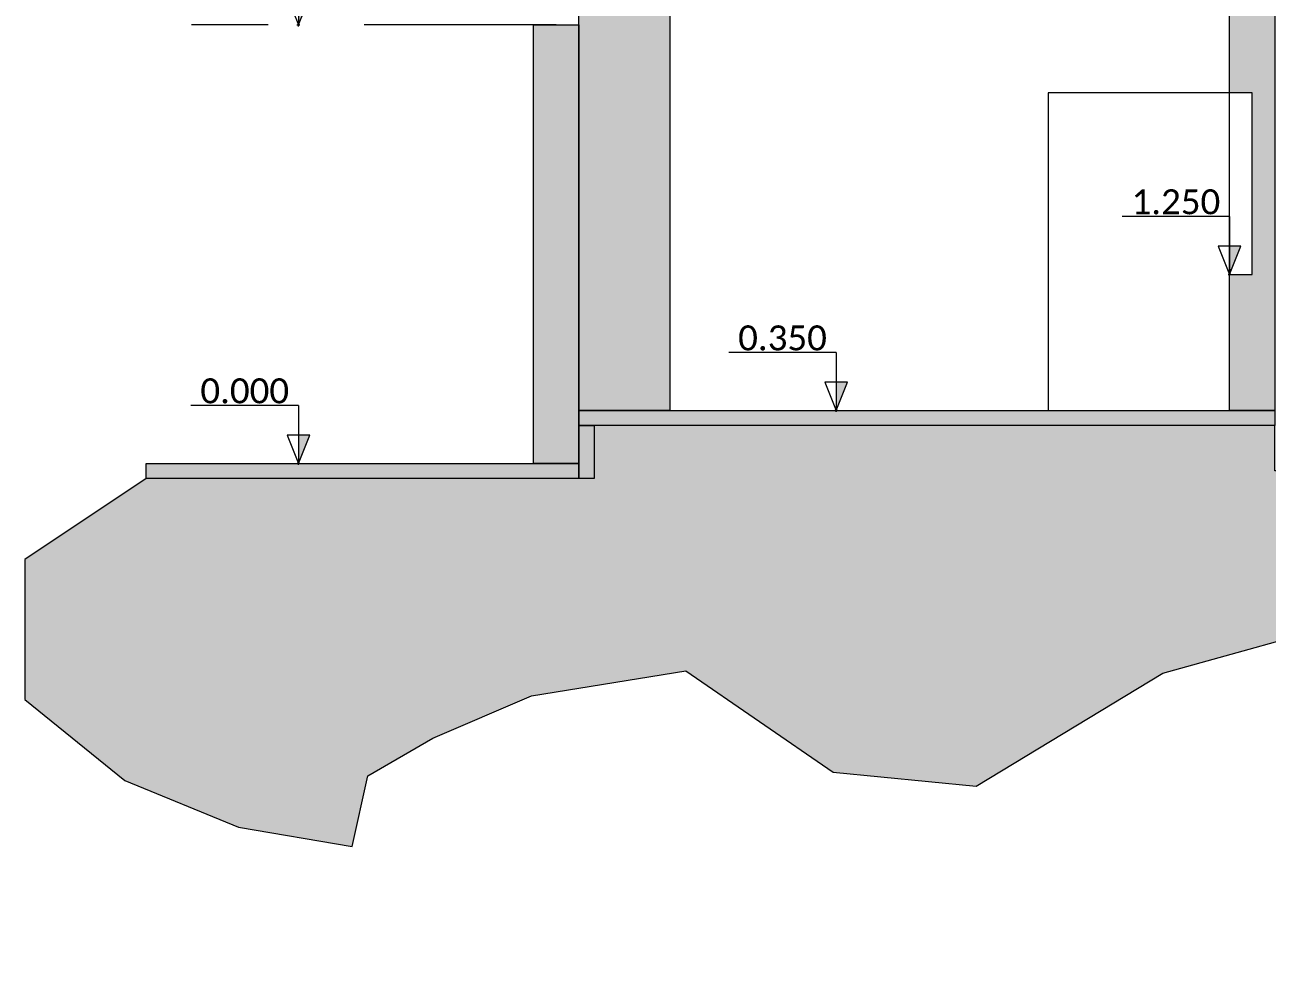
# Model space of a CAD drawing. Header units: metres. Extents: x -197 to 1099, y -24 to 14.
# Drawn here: x -186.29 to -178.08, y -3.33 to 2.9 of the extents above; entities that cross this region are included whole.
import ezdxf
from ezdxf.enums import TextEntityAlignment as Align

# ---------------------------------------------------------------- set-up
doc = ezdxf.new("R2010")
doc.units = ezdxf.units.M
doc.header["$LTSCALE"] = 0.001
doc.header["$PDMODE"] = 34
doc.header["$PDSIZE"] = 0.01
doc.linetypes.add('HIDDENX2', pattern=[19.05, 12.7, -6.35])
doc.layers.get('0').update_dxf_attribs({"lineweight": 13, "true_color": 0x000000})
for name, color, linetype, lineweight, true_color in [('Jach-Anotaciones-CalidaddeLínea  0.13', 7, 'Continuous', 13, 0x000000), ('Jach-Anotaciones-CalidaddeLínea 0.09', 7, 'Continuous', 9, 0x000000), ('Jach-Anotaciones-Hatch-Lum100%', 7, 'Continuous', 13, 0x000000), ('Jach-Anotaciones-Hatch-Lum80%', 250, 'Continuous', 13, 0x333333), ('JACH-Anotaciones-Textos-Lum75% @ 0.075', 7, 'Continuous', 13, 0x404040), ('JACH-Arq-Lineas-Proyeccion Niveles cortes', 9, 'HIDDENX2', 13, 0x808080)]:
    doc.layers.add(name, color=color, linetype=linetype, lineweight=lineweight, true_color=true_color)
doc.styles.add('02a-Calibri-JACH(1.8mm)', font='calibri.ttf', dxfattribs={"height": 2.2})
pattern_1 = [(0, (169.421, 45.032), (0, 6.985), [5.08, -1.905]), (90, (169.421, 45.032), (-6.985, 4e-16), [5.08, -1.905])]

# ---------------------------------------------------------------- blocks, each defined once
blk = doc.blocks.new('*U581')
at = {"lineweight": 0, "ltscale": 100}
h = blk.add_hatch(dxfattribs=at)
h.set_pattern_fill('ANGLE', color=256)
h.set_pattern_definition(pattern_1)
h.paths.add_polyline_path([(0, 2.5), (0, 0), (1, 2.5)])
h = blk.add_hatch(color=256, dxfattribs=at)
h.dxf.hatch_style = 1
h.paths.add_polyline_path([(0, 2.5), (0, 0), (1, 2.5)])
for points in [[(0, 5.1), (-9.47, 5.1)], [(0, 5.1), (0, 1.25)]]:
    blk.add_lwpolyline(points, dxfattribs=at)
for points in [[(0, 0), (1, 2.5), (-1, 2.5)], [(0, 2.5), (0, 0), (1, 2.5)]]:
    blk.add_lwpolyline(points, close=True, dxfattribs=at)
blk.add_point((0, 0), dxfattribs=at)
at = {"lineweight": 0, "ltscale": 100, "style": '02a-Calibri-JACH(1.8mm)'}
blk.add_attdef('ALT', text='', height=2.2, dxfattribs=at).set_placement((-4.73, 6.4), align=Align.MIDDLE_CENTER)
blk = doc.blocks.new('*U582')
at = {"lineweight": 0, "ltscale": 100}
h = blk.add_hatch(dxfattribs=at)
h.set_pattern_fill('ANGLE', color=256)
h.set_pattern_definition(pattern_1)
h.paths.add_polyline_path([(0, 2.5), (0, 0), (1, 2.5)])
h = blk.add_hatch(color=256, dxfattribs=at)
h.dxf.hatch_style = 1
h.paths.add_polyline_path([(0, 2.5), (0, 0), (1, 2.5)])
for points in [[(0, 5.1), (-9.47, 5.1)], [(0, 5.1), (0, 1.25)]]:
    blk.add_lwpolyline(points, dxfattribs=at)
for points in [[(0, 0), (1, 2.5), (-1, 2.5)], [(0, 2.5), (0, 0), (1, 2.5)]]:
    blk.add_lwpolyline(points, close=True, dxfattribs=at)
blk.add_point((0, 0), dxfattribs=at)
at = {"lineweight": 0, "ltscale": 100, "style": '02a-Calibri-JACH(1.8mm)'}
blk.add_attdef('ALT', text='', height=2.2, dxfattribs=at).set_placement((-4.73, 6.4), align=Align.MIDDLE_CENTER)
blk = doc.blocks.new('*U590')
at = {"lineweight": 0, "ltscale": 100}
h = blk.add_hatch(dxfattribs=at)
h.set_pattern_fill('ANGLE', color=256)
h.set_pattern_definition(pattern_1)
h.paths.add_polyline_path([(0, 2.5), (0, 0), (1, 2.5)])
h = blk.add_hatch(color=256, dxfattribs=at)
h.dxf.hatch_style = 1
h.paths.add_polyline_path([(0, 2.5), (0, 0), (1, 2.5)])
for points in [[(0, 5.1), (-9.47, 5.1)], [(0, 5.1), (0, 1.25)]]:
    blk.add_lwpolyline(points, dxfattribs=at)
for points in [[(0, 0), (1, 2.5), (-1, 2.5)], [(0, 2.5), (0, 0), (1, 2.5)]]:
    blk.add_lwpolyline(points, close=True, dxfattribs=at)
blk.add_point((0, 0), dxfattribs=at)
at = {"lineweight": 0, "ltscale": 100, "style": '02a-Calibri-JACH(1.8mm)'}
blk.add_attdef('ALT', text='', height=2.2, dxfattribs=at).set_placement((-4.73, 6.4), align=Align.MIDDLE_CENTER)
blk = doc.blocks.new('*U459')
at = {"lineweight": 0, "ltscale": 100}
h = blk.add_hatch(dxfattribs=at)
h.set_pattern_fill('ANGLE', color=256)
h.set_pattern_definition(pattern_1)
h.paths.add_polyline_path([(0, 2.5), (0, 0), (1, 2.5)])
h = blk.add_hatch(color=256, dxfattribs=at)
h.dxf.hatch_style = 1
h.paths.add_polyline_path([(0, 2.5), (0, 0), (1, 2.5)])
for points in [[(0, 5.1), (-9.47, 5.1)], [(0, 5.1), (0, 1.25)]]:
    blk.add_lwpolyline(points, dxfattribs=at)
for points in [[(0, 0), (1, 2.5), (-1, 2.5)], [(0, 2.5), (0, 0), (1, 2.5)]]:
    blk.add_lwpolyline(points, close=True, dxfattribs=at)
blk.add_point((0, 0), dxfattribs=at)
at = {"lineweight": 0, "ltscale": 100, "style": '02a-Calibri-JACH(1.8mm)'}
blk.add_attdef('ALT', text='', height=2.2, dxfattribs=at).set_placement((-4.73, 6.4), align=Align.MIDDLE_CENTER)

msp = doc.modelspace()

# ---------------------------------------------------------------- hatches: boundary and pattern name
at = {"layer": 'Jach-Anotaciones-Hatch-Lum100%', "ltscale": 100}
h = msp.add_hatch(color=256, dxfattribs=at)
h.dxf.hatch_style = 1
h.paths.add_polyline_path([(-178.32715, 3.3), (-178.17715, 3.30001), (-178.02715, 3.15), (-178.02715, 0.35), (-178.32715, 0.35), (-178.32715, 1.25), (-178.17715, 1.25), (-178.17715, 2.45), (-178.32715, 2.45)])
h = msp.add_hatch(color=256, dxfattribs=at)
h.dxf.hatch_style = 1
h.paths.add_polyline_path([(-182.62715, 3.15), (-182.02715, 3.15), (-182.02715, 0.35), (-182.62715, 0.35)])
h = msp.add_hatch(color=256, dxfattribs=at)
h.dxf.hatch_style = 1
h.paths.add_polyline_path([(-182.92715, 2.9), (-182.62715, 2.9), (-182.62715, 0), (-182.92715, 0)])
h = msp.add_hatch(color=256, dxfattribs=at)
h.dxf.hatch_style = 1
h.paths.add_polyline_path([(-182.62715, 0.35), (-178.02715, 0.35), (-178.02715, 0.25), (-178.12715, 0.25), (-182.62715, 0.25)])
h = msp.add_hatch(color=256, dxfattribs=at)
h.dxf.hatch_style = 1
h.paths.add_polyline_path([(-182.62715, 0.25), (-182.52715, 0.25), (-182.52715, -0.1), (-182.62715, -0.1)])
h = msp.add_hatch(color=256, dxfattribs=at)
h.dxf.hatch_style = 1
h.paths.add_polyline_path([(-185.48802, 0), (-182.62715, 0), (-182.62715, -0.1), (-185.48802, -0.1)])
at = {"layer": 'Jach-Anotaciones-Hatch-Lum80%', "ltscale": 100}
h = msp.add_hatch(dxfattribs=at)
h.set_pattern_fill('EARTH', color=256, scale=0.03, angle=45, double=1)
h.set_pattern_definition([(45, (-94.21249, -16.59427), (0, 0.2694077), [0.1905, -0.1905]), (45, (-94.263, -16.54375), (0, 0.2694077), [0.1905, -0.1905]), (45, (-94.31352, -16.49324), (0, 0.2694077), [0.1905, -0.1905]), (135, (-94.31352, -16.45956), (-0.2694077, 0), [0.1905, -0.1905]), (135, (-94.263, -16.40905), (-0.2694077, 0), [0.1905, -0.1905]), (135, (-94.21249, -16.35853), (-0.2694077, 0), [0.1905, -0.1905])])
h.paths.add_polyline_path([(-153.71716, -2.89852), (-152.78269, -2.89852), (-151.15282, -3.33105), (-150.6832, -3.14699), (-150.28115, -2.67207), (-150.72443, -2.4), (-153.71716, -2.4), (-153.71716, -0.025), (-155.51716, -0.025), (-155.51716, -0.2), (-158.61716, -0.2), (-158.61716, -0.05), (-160.21716, -0.05), (-160.21716, -0.1), (-160.31716, -0.1), (-160.31716, 0.075), (-166.71715, 0.075), (-166.71715, -0.05), (-178.02715, -0.05), (-178.02715, 0.25), (-182.52715, 0.25), (-182.52715, -0.1), (-185.48802, -0.1), (-186.28964, -0.63533), (-186.28964, -1.56217), (-185.62834, -2.09777), (-184.87727, -2.40592), (-184.1262, -2.53234), (-184.02342, -2.06616), (-183.59283, -1.81756), (-182.94029, -1.53678), (-181.92042, -1.37085), (-180.94798, -2.04246), (-180.00254, -2.13455), (-178.76813, -1.38626), (-177.45276, -1.02223), (-176.19811, -1.02223), (-173.22337, -1.46716), (-171.66517, -1.6694), (-169.88437, -0.81999), (-168.26546, -1.12335), (-167.85068, -3.08398), (-166.25201, -2.82107), (-165.07831, -1.72897), (-162.89278, -1.38516), (-160.80844, -1.72897), (-158.84551, -2.19412), (-156.48962, -2.33714), (-155.14002, -2.53961)])
h.paths.add_polyline_path([(-150.71716, -0.025), (-150.71716, -1.3), (-150.71716, -2.4), (-150.29311, -2.65136), (-148.83882, -1.94362), (-148.46815, -2.2216), (-148.06348, -1.90565), (-147.10239, -2.61339), (-146.40687, -2.37326), (-145.69851, -2.74411), (-144.1192, -1.36356), (-143.99251, -2.07263), (-143.01696, -1.7814), (-142.0414, -1.45219), (-140.33102, -2.46514), (-136.85129, -2.27502), (-135.03001, -1.78964), (-134.66576, -1.22336), (-135.90018, -1.02112), (-136.91199, -0.4953), (-137.3486, -0.1), (-138.33748, 0.1), (-144.11716, 0.1), (-144.11716, -0.2), (-148.91716, -0.2), (-148.91716, -0.025)])

# ---------------------------------------------------------------- linework, layer by layer
at = {"layer": 'Jach-Anotaciones-CalidaddeLínea  0.13', "ltscale": 100}
for points in [[(-178.32715, 3.3), (-178.17715, 3.30001), (-178.02715, 3.15), (-178.02715, 0.35), (-178.32715, 0.35), (-178.32715, 1.25), (-178.17715, 1.25), (-178.17715, 2.45), (-178.32715, 2.45)], [(-182.62715, 3.15), (-182.02715, 3.15), (-182.02715, 0.35), (-182.62715, 0.35)], [(-182.92715, 2.9), (-182.62715, 2.9), (-182.62715, 0), (-182.92715, 0)], [(-179.52715, 0.35), (-178.32715, 0.35), (-178.32715, 2.45), (-179.52715, 2.45)], [(-182.62715, 0.35), (-178.02715, 0.35), (-178.02715, 0.35), (-178.02715, 0.25), (-178.12715, 0.25), (-182.62715, 0.25)], [(-182.62715, 0.25), (-182.52715, 0.25), (-182.52715, -0.1), (-182.62715, -0.1)], [(-185.48802, 0), (-182.62715, 0), (-182.62715, -0.1), (-185.48802, -0.1)]]:
    msp.add_lwpolyline(points, close=True, dxfattribs=at)
at = {"layer": 'Jach-Anotaciones-CalidaddeLínea 0.09'}
msp.add_lwpolyline([(-166.71715, -0.05), (-178.02715, -0.05), (-178.02715, 0.25), (-182.52715, 0.25), (-182.52715, -0.1), (-185.48802, -0.1), (-186.28964, -0.63533), (-186.28964, -1.56217), (-185.62834, -2.09777), (-184.87727, -2.40592), (-184.1262, -2.53234), (-184.02342, -2.06616), (-183.59283, -1.81756), (-182.94029, -1.53678), (-181.92042, -1.37085), (-180.94798, -2.04246), (-180.00254, -2.13455), (-178.76813, -1.38626), (-177.45276, -1.02223), (-176.19811, -1.02223), (-173.22337, -1.46716), (-171.66517, -1.6694), (-169.88437, -0.81999)], dxfattribs=at)
at = {"layer": 'JACH-Arq-Lineas-Proyeccion Niveles cortes', "ltscale": 100}
msp.add_lwpolyline([(-182.77715, 2.9), (-185.18914, 2.9)], dxfattribs=at)

# ---------------------------------------------------------------- block references
at = {"layer": 'JACH-Anotaciones-Textos-Lum75% @ 0.075', "ltscale": 100, "xscale": 0.075, "yscale": 0.075, "zscale": 0.075}
for name, p, values in [('*U590', (-184.4816, 2.9), {'ALT': '2.900'}), ('*U459', (-178.32715, 1.25), {'ALT': '1.250'}), ('*U582', (-180.92715, 0.35), {'ALT': '0.350'}), ('*U581', (-184.4816, 0), {'ALT': '0.000'})]:
    msp.add_blockref(name, p, dxfattribs=at).add_auto_attribs(values)

doc.saveas('drawing.dxf')
